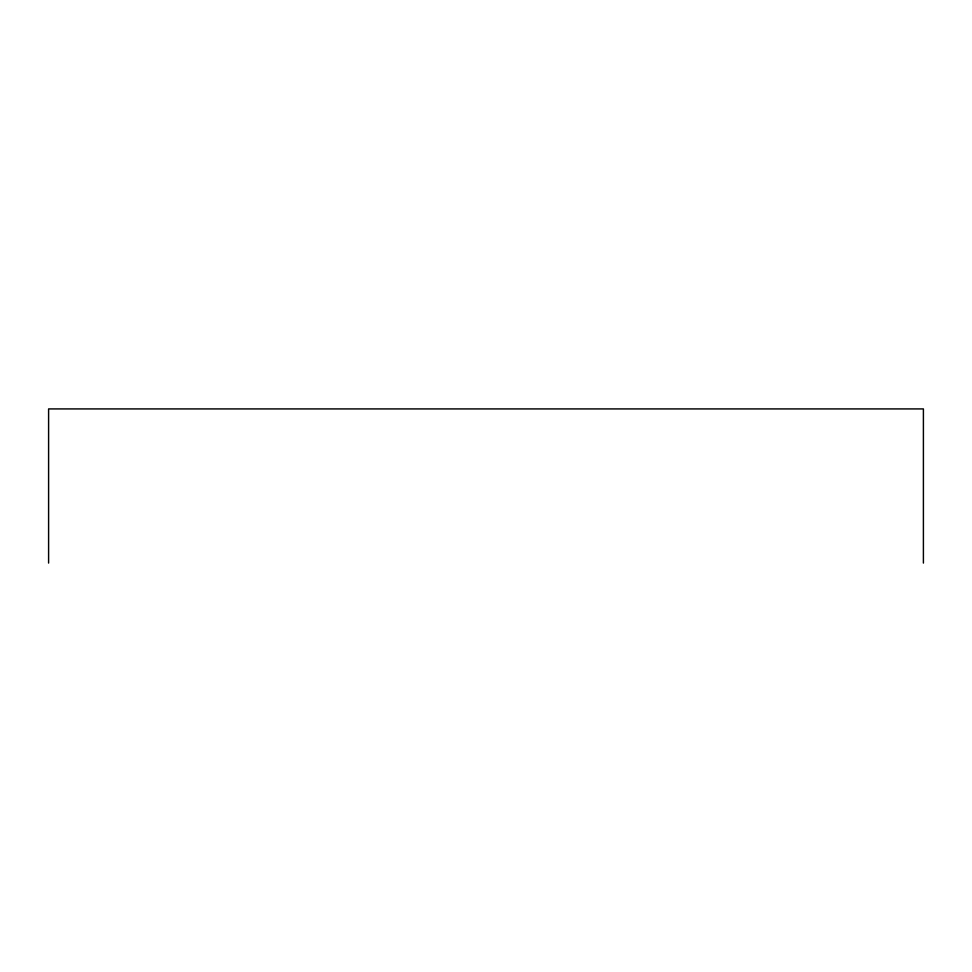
<?xml version="1.0" encoding="UTF-8"?>
<svg xmlns="http://www.w3.org/2000/svg" width="972" height="972" viewBox="0 0 972 972"><rect width="100%" height="100%" fill="white"/><g stroke="black" fill="none" stroke-linecap="round" stroke-linejoin="round"><path stroke-width="1.46" d="M923.4 563.08L923.4 408.92L48.6 408.92L48.6 563.08"/></g></svg>
